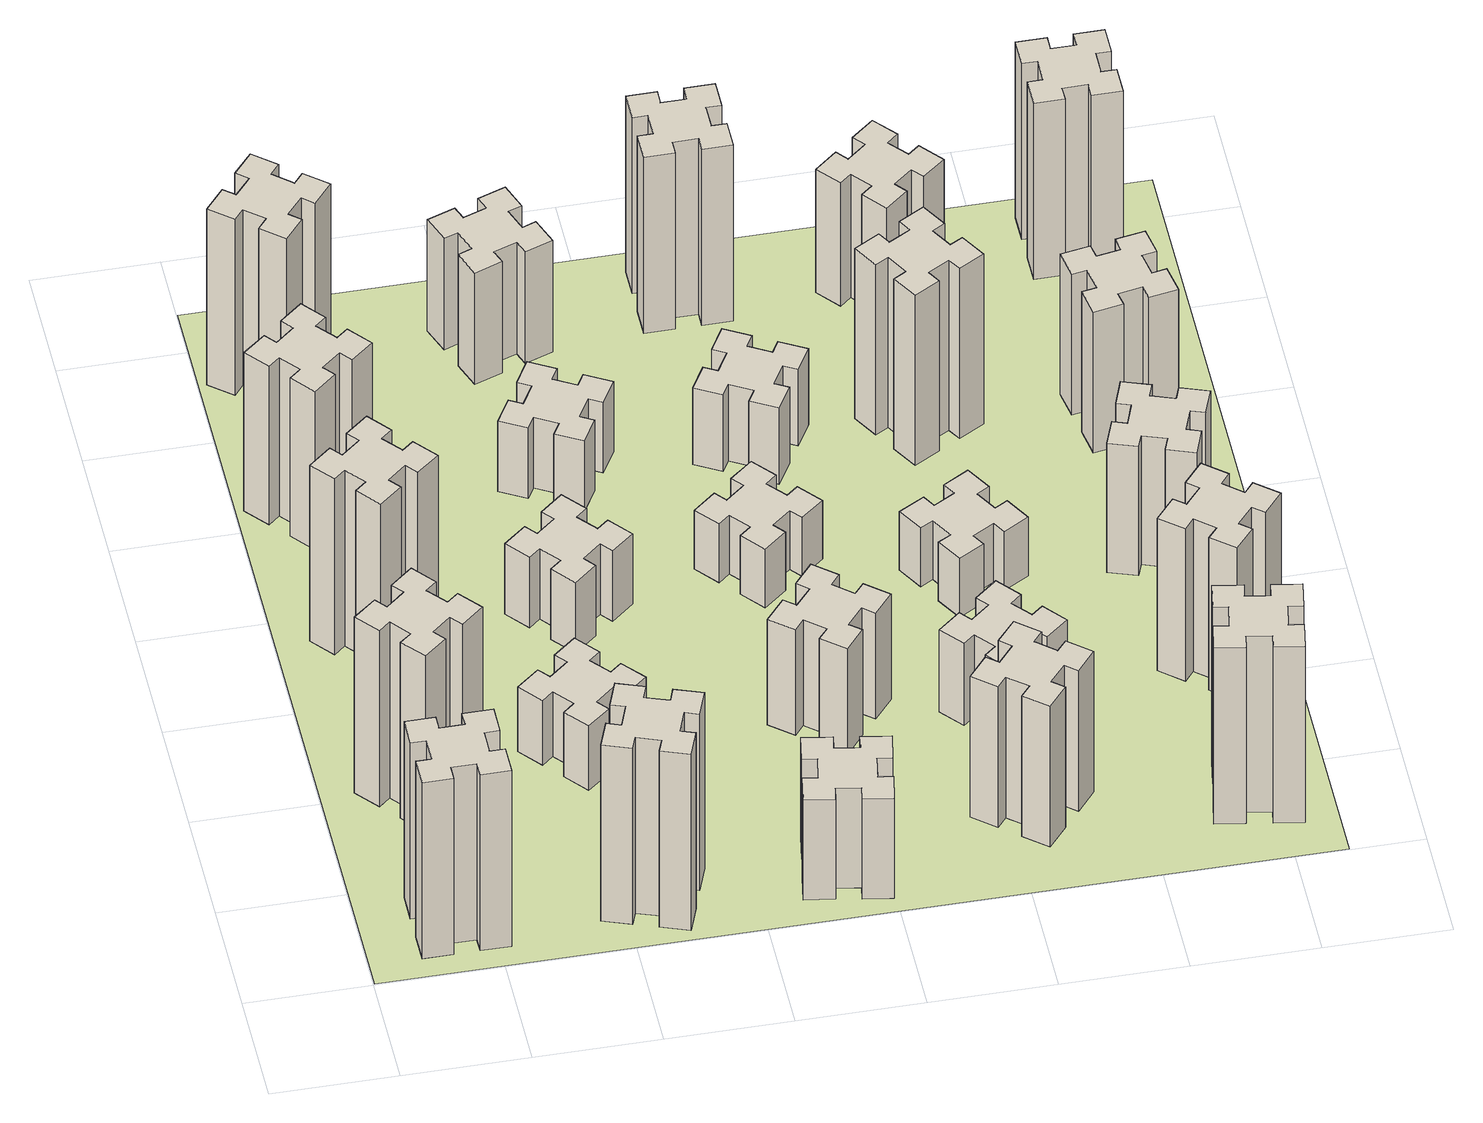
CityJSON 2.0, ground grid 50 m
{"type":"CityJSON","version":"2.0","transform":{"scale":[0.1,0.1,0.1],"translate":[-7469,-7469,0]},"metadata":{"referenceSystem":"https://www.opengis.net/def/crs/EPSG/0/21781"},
"CityObjects":{
"building1":{"type":"Building","attributes":{"class":"1000","function":"1000","usage":"1000","yearOfConstruction":2016,"roofType":"1000","measuredHeight":90,"storeysAboveGround":30,"storeysBelowGround":0},"geometry":[{"type":"Solid","lod":"1","boundaries":[[[[0,1,2,3,4,5,6,7,8,9,10,11,12,13,14,15,16,17,18,19]],[[17,16,20,21]],[[16,15,22,20]],[[15,14,23,22]],[[14,13,24,23]],[[13,12,25,24]],[[12,11,26,25]],[[11,10,27,26]],[[10,9,28,27]],[[9,8,29,28]],[[8,7,30,29]],[[7,6,31,30]],[[6,5,32,31]],[[5,4,33,32]],[[4,3,34,33]],[[3,2,35,34]],[[2,1,36,35]],[[1,0,37,36]],[[0,19,38,37]],[[19,18,39,38]],[[18,17,21,39]],[[24,25,26,27,28,29,30,31,32,33,34,35,36,37,38,39,21,20,22,23]]]]}]},
"building2":{"type":"Building","attributes":{"class":"1000","function":"1000","usage":"1000","yearOfConstruction":2016,"roofType":"1000","measuredHeight":90,"storeysAboveGround":30,"storeysBelowGround":0},"geometry":[{"type":"Solid","lod":"1","boundaries":[[[[40,41,42,43,44,45,46,47,48,49,50,51,52,53,54,55,56,57,58,59]],[[57,56,60,61]],[[56,55,62,60]],[[55,54,63,62]],[[54,53,64,63]],[[53,52,65,64]],[[52,51,66,65]],[[51,50,67,66]],[[50,49,68,67]],[[49,48,69,68]],[[48,47,70,69]],[[47,46,71,70]],[[46,45,72,71]],[[45,44,73,72]],[[44,43,74,73]],[[43,42,75,74]],[[42,41,76,75]],[[41,40,77,76]],[[40,59,78,77]],[[59,58,79,78]],[[58,57,61,79]],[[64,65,66,67,68,69,70,71,72,73,74,75,76,77,78,79,61,60,62,63]]]]}]},
"building3":{"type":"Building","attributes":{"class":"1000","function":"1000","usage":"1000","yearOfConstruction":2016,"roofType":"1000","measuredHeight":90,"storeysAboveGround":30,"storeysBelowGround":0},"geometry":[{"type":"Solid","lod":"1","boundaries":[[[[80,81,82,83,84,85,86,87,88,89,90,91,92,93,94,95,96,97,98,99]],[[97,96,100,101]],[[96,95,102,100]],[[95,94,103,102]],[[94,93,104,103]],[[93,92,105,104]],[[92,91,106,105]],[[91,90,107,106]],[[90,89,108,107]],[[89,88,109,108]],[[88,87,110,109]],[[87,86,111,110]],[[86,85,112,111]],[[85,84,113,112]],[[84,83,114,113]],[[83,82,115,114]],[[82,81,116,115]],[[81,80,117,116]],[[80,99,118,117]],[[99,98,119,118]],[[98,97,101,119]],[[104,105,106,107,108,109,110,111,112,113,114,115,116,117,118,119,101,100,102,103]]]]}]},
"building4":{"type":"Building","attributes":{"class":"1000","function":"1000","usage":"1000","yearOfConstruction":2016,"roofType":"1000","measuredHeight":81,"storeysAboveGround":30,"storeysBelowGround":0},"geometry":[{"type":"Solid","lod":"1","boundaries":[[[[120,121,122,123,124,125,126,127,128,129,130,131,132,133,134,135,136,137,138,139]],[[137,136,140,141]],[[136,135,142,140]],[[135,134,143,142]],[[134,133,144,143]],[[133,132,145,144]],[[132,131,146,145]],[[131,130,147,146]],[[130,129,148,147]],[[129,128,149,148]],[[128,127,150,149]],[[127,126,151,150]],[[126,125,152,151]],[[125,124,153,152]],[[124,123,154,153]],[[123,122,155,154]],[[122,121,156,155]],[[121,120,157,156]],[[120,139,158,157]],[[139,138,159,158]],[[138,137,141,159]],[[144,145,146,147,148,149,150,151,152,153,154,155,156,157,158,159,141,140,142,143]]]]}]},
"building5":{"type":"Building","attributes":{"class":"1000","function":"1000","usage":"1000","yearOfConstruction":2016,"roofType":"1000","measuredHeight":90,"storeysAboveGround":30,"storeysBelowGround":0},"geometry":[{"type":"Solid","lod":"1","boundaries":[[[[160,161,162,163,164,165,166,167,168,169,170,171,172,173,174,175,176,177,178,179]],[[177,176,180,181]],[[176,175,182,180]],[[175,174,183,182]],[[174,173,184,183]],[[173,172,185,184]],[[172,171,186,185]],[[171,170,187,186]],[[170,169,188,187]],[[169,168,189,188]],[[168,167,190,189]],[[167,166,191,190]],[[166,165,192,191]],[[165,164,193,192]],[[164,163,194,193]],[[163,162,195,194]],[[162,161,196,195]],[[161,160,197,196]],[[160,179,198,197]],[[179,178,199,198]],[[178,177,181,199]],[[184,185,186,187,188,189,190,191,192,193,194,195,196,197,198,199,181,180,182,183]]]]}]},
"building6":{"type":"Building","attributes":{"class":"1000","function":"1000","usage":"1000","yearOfConstruction":2016,"roofType":"1000","measuredHeight":90,"storeysAboveGround":30,"storeysBelowGround":0},"geometry":[{"type":"Solid","lod":"1","boundaries":[[[[200,201,202,203,204,205,206,207,208,209,210,211,212,213,214,215,216,217,218,219]],[[217,216,220,221]],[[216,215,222,220]],[[215,214,223,222]],[[214,213,224,223]],[[213,212,225,224]],[[212,211,226,225]],[[211,210,227,226]],[[210,209,228,227]],[[209,208,229,228]],[[208,207,230,229]],[[207,206,231,230]],[[206,205,232,231]],[[205,204,233,232]],[[204,203,234,233]],[[203,202,235,234]],[[202,201,236,235]],[[201,200,237,236]],[[200,219,238,237]],[[219,218,239,238]],[[218,217,221,239]],[[224,225,226,227,228,229,230,231,232,233,234,235,236,237,238,239,221,220,222,223]]]]}]},
"building7":{"type":"Building","attributes":{"class":"1000","function":"1000","usage":"1000","yearOfConstruction":2016,"roofType":"1000","measuredHeight":33,"storeysAboveGround":30,"storeysBelowGround":0},"geometry":[{"type":"Solid","lod":"1","boundaries":[[[[240,241,242,243,244,245,246,247,248,249,250,251,252,253,254,255,256,257,258,259]],[[257,256,260,261]],[[256,255,262,260]],[[255,254,263,262]],[[254,253,264,263]],[[253,252,265,264]],[[252,251,266,265]],[[251,250,267,266]],[[250,249,268,267]],[[249,248,269,268]],[[248,247,270,269]],[[247,246,271,270]],[[246,245,272,271]],[[245,244,273,272]],[[244,243,274,273]],[[243,242,275,274]],[[242,241,276,275]],[[241,240,277,276]],[[240,259,278,277]],[[259,258,279,278]],[[258,257,261,279]],[[264,265,266,267,268,269,270,271,272,273,274,275,276,277,278,279,261,260,262,263]]]]}]},
"building8":{"type":"Building","attributes":{"class":"1000","function":"1000","usage":"1000","yearOfConstruction":2016,"roofType":"1000","measuredHeight":36,"storeysAboveGround":30,"storeysBelowGround":0},"geometry":[{"type":"Solid","lod":"1","boundaries":[[[[280,281,282,283,284,285,286,287,288,289,290,291,292,293,294,295,296,297,298,299]],[[297,296,300,301]],[[296,295,302,300]],[[295,294,303,302]],[[294,293,304,303]],[[293,292,305,304]],[[292,291,306,305]],[[291,290,307,306]],[[290,289,308,307]],[[289,288,309,308]],[[288,287,310,309]],[[287,286,311,310]],[[286,285,312,311]],[[285,284,313,312]],[[284,283,314,313]],[[283,282,315,314]],[[282,281,316,315]],[[281,280,317,316]],[[280,299,318,317]],[[299,298,319,318]],[[298,297,301,319]],[[304,305,306,307,308,309,310,311,312,313,314,315,316,317,318,319,301,300,302,303]]]]}]},
"building9":{"type":"Building","attributes":{"class":"1000","function":"1000","usage":"1000","yearOfConstruction":2016,"roofType":"1000","measuredHeight":51,"storeysAboveGround":30,"storeysBelowGround":0},"geometry":[{"type":"Solid","lod":"1","boundaries":[[[[320,321,322,323,324,325,326,327,328,329,330,331,332,333,334,335,336,337,338,339]],[[337,336,340,341]],[[336,335,342,340]],[[335,334,343,342]],[[334,333,344,343]],[[333,332,345,344]],[[332,331,346,345]],[[331,330,347,346]],[[330,329,348,347]],[[329,328,349,348]],[[328,327,350,349]],[[327,326,351,350]],[[326,325,352,351]],[[325,324,353,352]],[[324,323,354,353]],[[323,322,355,354]],[[322,321,356,355]],[[321,320,357,356]],[[320,339,358,357]],[[339,338,359,358]],[[338,337,341,359]],[[344,345,346,347,348,349,350,351,352,353,354,355,356,357,358,359,341,340,342,343]]]]}]},
"building10":{"type":"Building","attributes":{"class":"1000","function":"1000","usage":"1000","yearOfConstruction":2016,"roofType":"1000","measuredHeight":36,"storeysAboveGround":30,"storeysBelowGround":0},"geometry":[{"type":"Solid","lod":"1","boundaries":[[[[360,361,362,363,364,365,366,367,368,369,370,371,372,373,374,375,376,377,378,379]],[[377,376,380,381]],[[376,375,382,380]],[[375,374,383,382]],[[374,373,384,383]],[[373,372,385,384]],[[372,371,386,385]],[[371,370,387,386]],[[370,369,388,387]],[[369,368,389,388]],[[368,367,390,389]],[[367,366,391,390]],[[366,365,392,391]],[[365,364,393,392]],[[364,363,394,393]],[[363,362,395,394]],[[362,361,396,395]],[[361,360,397,396]],[[360,379,398,397]],[[379,378,399,398]],[[378,377,381,399]],[[384,385,386,387,388,389,390,391,392,393,394,395,396,397,398,399,381,380,382,383]]]]}]},
"building11":{"type":"Building","attributes":{"class":"1000","function":"1000","usage":"1000","yearOfConstruction":2016,"roofType":"1000","measuredHeight":57,"storeysAboveGround":30,"storeysBelowGround":0},"geometry":[{"type":"Solid","lod":"1","boundaries":[[[[400,401,402,403,404,405,406,407,408,409,410,411,412,413,414,415,416,417,418,419]],[[417,416,420,421]],[[416,415,422,420]],[[415,414,423,422]],[[414,413,424,423]],[[413,412,425,424]],[[412,411,426,425]],[[411,410,427,426]],[[410,409,428,427]],[[409,408,429,428]],[[408,407,430,429]],[[407,406,431,430]],[[406,405,432,431]],[[405,404,433,432]],[[404,403,434,433]],[[403,402,435,434]],[[402,401,436,435]],[[401,400,437,436]],[[400,419,438,437]],[[419,418,439,438]],[[418,417,421,439]],[[424,425,426,427,428,429,430,431,432,433,434,435,436,437,438,439,421,420,422,423]]]]}]},
"building12":{"type":"Building","attributes":{"class":"1000","function":"1000","usage":"1000","yearOfConstruction":2016,"roofType":"1000","measuredHeight":54,"storeysAboveGround":30,"storeysBelowGround":0},"geometry":[{"type":"Solid","lod":"1","boundaries":[[[[440,441,442,443,444,445,446,447,448,449,450,451,452,453,454,455,456,457,458,459]],[[457,456,460,461]],[[456,455,462,460]],[[455,454,463,462]],[[454,453,464,463]],[[453,452,465,464]],[[452,451,466,465]],[[451,450,467,466]],[[450,449,468,467]],[[449,448,469,468]],[[448,447,470,469]],[[447,446,471,470]],[[446,445,472,471]],[[445,444,473,472]],[[444,443,474,473]],[[443,442,475,474]],[[442,441,476,475]],[[441,440,477,476]],[[440,459,478,477]],[[459,458,479,478]],[[458,457,461,479]],[[464,465,466,467,468,469,470,471,472,473,474,475,476,477,478,479,461,460,462,463]]]]}]},
"building13":{"type":"Building","attributes":{"class":"1000","function":"1000","usage":"1000","yearOfConstruction":2016,"roofType":"1000","measuredHeight":30,"storeysAboveGround":30,"storeysBelowGround":0},"geometry":[{"type":"Solid","lod":"1","boundaries":[[[[480,481,482,483,484,485,486,487,488,489,490,491,492,493,494,495,496,497,498,499]],[[497,496,500,501]],[[496,495,502,500]],[[495,494,503,502]],[[494,493,504,503]],[[493,492,505,504]],[[492,491,506,505]],[[491,490,507,506]],[[490,489,508,507]],[[489,488,509,508]],[[488,487,510,509]],[[487,486,511,510]],[[486,485,512,511]],[[485,484,513,512]],[[484,483,514,513]],[[483,482,515,514]],[[482,481,516,515]],[[481,480,517,516]],[[480,499,518,517]],[[499,498,519,518]],[[498,497,501,519]],[[504,505,506,507,508,509,510,511,512,513,514,515,516,517,518,519,501,500,502,503]]]]}]},
"building14":{"type":"Building","attributes":{"class":"1000","function":"1000","usage":"1000","yearOfConstruction":2016,"roofType":"1000","measuredHeight":39,"storeysAboveGround":30,"storeysBelowGround":0},"geometry":[{"type":"Solid","lod":"1","boundaries":[[[[520,521,522,523,524,525,526,527,528,529,530,531,532,533,534,535,536,537,538,539]],[[537,536,540,541]],[[536,535,542,540]],[[535,534,543,542]],[[534,533,544,543]],[[533,532,545,544]],[[532,531,546,545]],[[531,530,547,546]],[[530,529,548,547]],[[529,528,549,548]],[[528,527,550,549]],[[527,526,551,550]],[[526,525,552,551]],[[525,524,553,552]],[[524,523,554,553]],[[523,522,555,554]],[[522,521,556,555]],[[521,520,557,556]],[[520,539,558,557]],[[539,538,559,558]],[[538,537,541,559]],[[544,545,546,547,548,549,550,551,552,553,554,555,556,557,558,559,541,540,542,543]]]]}]},
"building15":{"type":"Building","attributes":{"class":"1000","function":"1000","usage":"1000","yearOfConstruction":2016,"roofType":"1000","measuredHeight":72,"storeysAboveGround":30,"storeysBelowGround":0},"geometry":[{"type":"Solid","lod":"1","boundaries":[[[[560,561,562,563,564,565,566,567,568,569,570,571,572,573,574,575,576,577,578,579]],[[577,576,580,581]],[[576,575,582,580]],[[575,574,583,582]],[[574,573,584,583]],[[573,572,585,584]],[[572,571,586,585]],[[571,570,587,586]],[[570,569,588,587]],[[569,568,589,588]],[[568,567,590,589]],[[567,566,591,590]],[[566,565,592,591]],[[565,564,593,592]],[[564,563,594,593]],[[563,562,595,594]],[[562,561,596,595]],[[561,560,597,596]],[[560,579,598,597]],[[579,578,599,598]],[[578,577,581,599]],[[584,585,586,587,588,589,590,591,592,593,594,595,596,597,598,599,581,580,582,583]]]]}]},
"building16":{"type":"Building","attributes":{"class":"1000","function":"1000","usage":"1000","yearOfConstruction":2016,"roofType":"1000","measuredHeight":90,"storeysAboveGround":30,"storeysBelowGround":0},"geometry":[{"type":"Solid","lod":"1","boundaries":[[[[600,601,602,603,604,605,606,607,608,609,610,611,612,613,614,615,616,617,618,619]],[[617,616,620,621]],[[616,615,622,620]],[[615,614,623,622]],[[614,613,624,623]],[[613,612,625,624]],[[612,611,626,625]],[[611,610,627,626]],[[610,609,628,627]],[[609,608,629,628]],[[608,607,630,629]],[[607,606,631,630]],[[606,605,632,631]],[[605,604,633,632]],[[604,603,634,633]],[[603,602,635,634]],[[602,601,636,635]],[[601,600,637,636]],[[600,619,638,637]],[[619,618,639,638]],[[618,617,621,639]],[[624,625,626,627,628,629,630,631,632,633,634,635,636,637,638,639,621,620,622,623]]]]}]},
"building17":{"type":"Building","attributes":{"class":"1000","function":"1000","usage":"1000","yearOfConstruction":2016,"roofType":"1000","measuredHeight":42,"storeysAboveGround":30,"storeysBelowGround":0},"geometry":[{"type":"Solid","lod":"1","boundaries":[[[[640,641,642,643,644,645,646,647,648,649,650,651,652,653,654,655,656,657,658,659]],[[657,656,660,661]],[[656,655,662,660]],[[655,654,663,662]],[[654,653,664,663]],[[653,652,665,664]],[[652,651,666,665]],[[651,650,667,666]],[[650,649,668,667]],[[649,648,669,668]],[[648,647,670,669]],[[647,646,671,670]],[[646,645,672,671]],[[645,644,673,672]],[[644,643,674,673]],[[643,642,675,674]],[[642,641,676,675]],[[641,640,677,676]],[[640,659,678,677]],[[659,658,679,678]],[[658,657,661,679]],[[664,665,666,667,668,669,670,671,672,673,674,675,676,677,678,679,661,660,662,663]]]]}]},
"building18":{"type":"Building","attributes":{"class":"1000","function":"1000","usage":"1000","yearOfConstruction":2016,"roofType":"1000","measuredHeight":30,"storeysAboveGround":30,"storeysBelowGround":0},"geometry":[{"type":"Solid","lod":"1","boundaries":[[[[680,681,682,683,684,685,686,687,688,689,690,691,692,693,694,695,696,697,698,699]],[[697,696,700,701]],[[696,695,702,700]],[[695,694,703,702]],[[694,693,704,703]],[[693,692,705,704]],[[692,691,706,705]],[[691,690,707,706]],[[690,689,708,707]],[[689,688,709,708]],[[688,687,710,709]],[[687,686,711,710]],[[686,685,712,711]],[[685,684,713,712]],[[684,683,714,713]],[[683,682,715,714]],[[682,681,716,715]],[[681,680,717,716]],[[680,699,718,717]],[[699,698,719,718]],[[698,697,701,719]],[[704,705,706,707,708,709,710,711,712,713,714,715,716,717,718,719,701,700,702,703]]]]}]},
"building19":{"type":"Building","attributes":{"class":"1000","function":"1000","usage":"1000","yearOfConstruction":2016,"roofType":"1000","measuredHeight":87,"storeysAboveGround":30,"storeysBelowGround":0},"geometry":[{"type":"Solid","lod":"1","boundaries":[[[[720,721,722,723,724,725,726,727,728,729,730,731,732,733,734,735,736,737,738,739]],[[737,736,740,741]],[[736,735,742,740]],[[735,734,743,742]],[[734,733,744,743]],[[733,732,745,744]],[[732,731,746,745]],[[731,730,747,746]],[[730,729,748,747]],[[729,728,749,748]],[[728,727,750,749]],[[727,726,751,750]],[[726,725,752,751]],[[725,724,753,752]],[[724,723,754,753]],[[723,722,755,754]],[[722,721,756,755]],[[721,720,757,756]],[[720,739,758,757]],[[739,738,759,758]],[[738,737,741,759]],[[744,745,746,747,748,749,750,751,752,753,754,755,756,757,758,759,741,740,742,743]]]]}]},
"building20":{"type":"Building","attributes":{"class":"1000","function":"1000","usage":"1000","yearOfConstruction":2016,"roofType":"1000","measuredHeight":90,"storeysAboveGround":30,"storeysBelowGround":0},"geometry":[{"type":"Solid","lod":"1","boundaries":[[[[760,761,762,763,764,765,766,767,768,769,770,771,772,773,774,775,776,777,778,779]],[[777,776,780,781]],[[776,775,782,780]],[[775,774,783,782]],[[774,773,784,783]],[[773,772,785,784]],[[772,771,786,785]],[[771,770,787,786]],[[770,769,788,787]],[[769,768,789,788]],[[768,767,790,789]],[[767,766,791,790]],[[766,765,792,791]],[[765,764,793,792]],[[764,763,794,793]],[[763,762,795,794]],[[762,761,796,795]],[[761,760,797,796]],[[760,779,798,797]],[[779,778,799,798]],[[778,777,781,799]],[[784,785,786,787,788,789,790,791,792,793,794,795,796,797,798,799,781,780,782,783]]]]}]},
"building21":{"type":"Building","attributes":{"class":"1000","function":"1000","usage":"1000","yearOfConstruction":2016,"roofType":"1000","measuredHeight":63,"storeysAboveGround":30,"storeysBelowGround":0},"geometry":[{"type":"Solid","lod":"1","boundaries":[[[[800,801,802,803,804,805,806,807,808,809,810,811,812,813,814,815,816,817,818,819]],[[817,816,820,821]],[[816,815,822,820]],[[815,814,823,822]],[[814,813,824,823]],[[813,812,825,824]],[[812,811,826,825]],[[811,810,827,826]],[[810,809,828,827]],[[809,808,829,828]],[[808,807,830,829]],[[807,806,831,830]],[[806,805,832,831]],[[805,804,833,832]],[[804,803,834,833]],[[803,802,835,834]],[[802,801,836,835]],[[801,800,837,836]],[[800,819,838,837]],[[819,818,839,838]],[[818,817,821,839]],[[824,825,826,827,828,829,830,831,832,833,834,835,836,837,838,839,821,820,822,823]]]]}]},
"building22":{"type":"Building","attributes":{"class":"1000","function":"1000","usage":"1000","yearOfConstruction":2016,"roofType":"1000","measuredHeight":78,"storeysAboveGround":30,"storeysBelowGround":0},"geometry":[{"type":"Solid","lod":"1","boundaries":[[[[840,841,842,843,844,845,846,847,848,849,850,851,852,853,854,855,856,857,858,859]],[[857,856,860,861]],[[856,855,862,860]],[[855,854,863,862]],[[854,853,864,863]],[[853,852,865,864]],[[852,851,866,865]],[[851,850,867,866]],[[850,849,868,867]],[[849,848,869,868]],[[848,847,870,869]],[[847,846,871,870]],[[846,845,872,871]],[[845,844,873,872]],[[844,843,874,873]],[[843,842,875,874]],[[842,841,876,875]],[[841,840,877,876]],[[840,859,878,877]],[[859,858,879,878]],[[858,857,861,879]],[[864,865,866,867,868,869,870,871,872,873,874,875,876,877,878,879,861,860,862,863]]]]}]},
"building23":{"type":"Building","attributes":{"class":"1000","function":"1000","usage":"1000","yearOfConstruction":2016,"roofType":"1000","measuredHeight":66,"storeysAboveGround":30,"storeysBelowGround":0},"geometry":[{"type":"Solid","lod":"1","boundaries":[[[[880,881,882,883,884,885,886,887,888,889,890,891,892,893,894,895,896,897,898,899]],[[897,896,900,901]],[[896,895,902,900]],[[895,894,903,902]],[[894,893,904,903]],[[893,892,905,904]],[[892,891,906,905]],[[891,890,907,906]],[[890,889,908,907]],[[889,888,909,908]],[[888,887,910,909]],[[887,886,911,910]],[[886,885,912,911]],[[885,884,913,912]],[[884,883,914,913]],[[883,882,915,914]],[[882,881,916,915]],[[881,880,917,916]],[[880,899,918,917]],[[899,898,919,918]],[[898,897,901,919]],[[904,905,906,907,908,909,910,911,912,913,914,915,916,917,918,919,901,900,902,903]]]]}]},
"building24":{"type":"Building","attributes":{"class":"1000","function":"1000","usage":"1000","yearOfConstruction":2016,"roofType":"1000","measuredHeight":72,"storeysAboveGround":30,"storeysBelowGround":0},"geometry":[{"type":"Solid","lod":"1","boundaries":[[[[920,921,922,923,924,925,926,927,928,929,930,931,932,933,934,935,936,937,938,939]],[[937,936,940,941]],[[936,935,942,940]],[[935,934,943,942]],[[934,933,944,943]],[[933,932,945,944]],[[932,931,946,945]],[[931,930,947,946]],[[930,929,948,947]],[[929,928,949,948]],[[928,927,950,949]],[[927,926,951,950]],[[926,925,952,951]],[[925,924,953,952]],[[924,923,954,953]],[[923,922,955,954]],[[922,921,956,955]],[[921,920,957,956]],[[920,939,958,957]],[[939,938,959,958]],[[938,937,941,959]],[[944,945,946,947,948,949,950,951,952,953,954,955,956,957,958,959,941,940,942,943]]]]}]},
"building25":{"type":"Building","attributes":{"class":"1000","function":"1000","usage":"1000","yearOfConstruction":2016,"roofType":"1000","measuredHeight":90,"storeysAboveGround":30,"storeysBelowGround":0},"geometry":[{"type":"Solid","lod":"1","boundaries":[[[[960,961,962,963,964,965,966,967,968,969,970,971,972,973,974,975,976,977,978,979]],[[977,976,980,981]],[[976,975,982,980]],[[975,974,983,982]],[[974,973,984,983]],[[973,972,985,984]],[[972,971,986,985]],[[971,970,987,986]],[[970,969,988,987]],[[969,968,989,988]],[[968,967,990,989]],[[967,966,991,990]],[[966,965,992,991]],[[965,964,993,992]],[[964,963,994,993]],[[963,962,995,994]],[[962,961,996,995]],[[961,960,997,996]],[[960,979,998,997]],[[979,978,999,998]],[[978,977,981,999]],[[984,985,986,987,988,989,990,991,992,993,994,995,996,997,998,999,981,980,982,983]]]]}]},
"landuse1":{"type":"LandUse","attributes":{"name":"plot1","function":"1010"},"geometry":[{"type":"MultiSurface","lod":"1","boundaries":[[[1000,1001,1002,1003]]]}]}
},
"vertices":[
[265,325,0],[265,225,0],[205,225,0],[205,105,0],[325,105,0],[325,165,0],[425,165,0],[425,105,0],[545,105,0],[545,225,0],[485,225,0],[485,325,0],[545,325,0],[545,445,0],[425,445,0],[425,385,0],[325,385,0],[325,445,0],[205,445,0],[205,325,0],[325,385,900],[325,445,900],[425,385,900],[425,445,900],[545,445,900],[545,325,900],[485,325,900],[485,225,900],[545,225,900],[545,105,900],[425,105,900],[425,165,900],[325,165,900],[325,105,900],[205,105,900],[205,225,900],[265,225,900],[265,325,900],[205,325,900],[205,445,900],
[492,1048,0],[427,1124,0],[473,1163,0],[396,1255,0],[304,1178,0],[343,1132,0],[266,1067,0],[228,1113,0],[136,1036,0],[213,944,0],[259,983,0],[323,906,0],[277,868,0],[354,776,0],[446,853,0],[408,899,0],[484,963,0],[523,917,0],[615,994,0],[538,1086,0],[484,963,900],[523,917,900],[408,899,900],[446,853,900],[354,776,900],[277,868,900],[323,906,900],[259,983,900],[213,944,900],[136,1036,900],[228,1113,900],[266,1067,900],[343,1132,900],[304,1178,900],[396,1255,900],[473,1163,900],[427,1124,900],[492,1048,900],[538,1086,900],[615,994,900],
[492,1888,0],[427,1964,0],[473,2003,0],[396,2095,0],[304,2018,0],[343,1972,0],[266,1907,0],[228,1953,0],[136,1876,0],[213,1784,0],[259,1823,0],[323,1746,0],[277,1708,0],[354,1616,0],[446,1693,0],[408,1739,0],[484,1803,0],[523,1757,0],[615,1834,0],[538,1926,0],[484,1803,900],[523,1757,900],[408,1739,900],[446,1693,900],[354,1616,900],[277,1708,900],[323,1746,900],[259,1823,900],[213,1784,900],[136,1876,900],[228,1953,900],[266,1907,900],[343,1972,900],[304,2018,900],[396,2095,900],[473,2003,900],[427,1964,900],[492,1888,900],[538,1926,900],[615,1834,900],
[243,2712,0],[166,2647,0],[128,2693,0],[36,2616,0],[113,2524,0],[159,2563,0],[223,2486,0],[177,2448,0],[254,2356,0],[346,2433,0],[308,2479,0],[384,2543,0],[423,2497,0],[515,2574,0],[438,2666,0],[392,2628,0],[327,2704,0],[373,2743,0],[296,2835,0],[204,2758,0],[327,2704,810],[373,2743,810],[392,2628,810],[438,2666,810],[515,2574,810],[423,2497,810],[384,2543,810],[308,2479,810],[346,2433,810],[254,2356,810],[177,2448,810],[223,2486,810],[159,2563,810],[113,2524,810],[36,2616,810],[128,2693,810],[166,2647,810],[243,2712,810],[204,2758,810],[296,2835,810],
[1029,360,0],[995,266,0],[939,287,0],[897,174,0],[1010,133,0],[1031,189,0],[1125,155,0],[1104,99,0],[1217,57,0],[1258,170,0],[1202,191,0],[1236,285,0],[1292,264,0],[1333,377,0],[1220,418,0],[1200,362,0],[1106,396,0],[1127,452,0],[1014,493,0],[973,380,0],[1106,396,900],[1127,452,900],[1200,362,900],[1220,418,900],[1333,377,900],[1292,264,900],[1236,285,900],[1202,191,900],[1258,170,900],[1217,57,900],[1104,99,900],[1125,155,900],[1031,189,900],[1010,133,900],[897,174,900],[939,287,900],[995,266,900],[1029,360,900],[973,380,900],[1014,493,900],
[384,3387,0],[308,3452,0],[346,3498,0],[254,3575,0],[177,3483,0],[223,3444,0],[159,3368,0],[113,3406,0],[36,3314,0],[128,3237,0],[166,3283,0],[243,3219,0],[204,3173,0],[296,3096,0],[373,3188,0],[327,3226,0],[392,3303,0],[438,3264,0],[515,3356,0],[423,3433,0],[392,3303,900],[438,3264,900],[327,3226,900],[373,3188,900],[296,3096,900],[204,3173,900],[243,3219,900],[166,3283,900],[128,3237,900],[36,3314,900],[113,3406,900],[159,3368,900],[223,3444,900],[177,3483,900],[254,3575,900],[346,3498,900],[308,3452,900],[384,3387,900],[423,3433,900],[515,3356,900],
[983,1232,0],[906,1167,0],[868,1213,0],[776,1136,0],[853,1044,0],[899,1083,0],[963,1006,0],[917,968,0],[994,876,0],[1086,953,0],[1048,999,0],[1124,1063,0],[1163,1017,0],[1255,1094,0],[1178,1186,0],[1132,1148,0],[1067,1224,0],[1113,1263,0],[1036,1355,0],[944,1278,0],[1067,1224,330],[1113,1263,330],[1132,1148,330],[1178,1186,330],[1255,1094,330],[1163,1017,330],[1124,1063,330],[1048,999,330],[1086,953,330],[994,876,330],[917,968,330],[963,1006,330],[899,1083,330],[853,1044,330],[776,1136,330],[868,1213,330],[906,1167,330],[983,1232,330],[944,1278,330],[1036,1355,330],
[1083,1972,0],[1006,1907,0],[968,1953,0],[876,1876,0],[953,1784,0],[999,1823,0],[1063,1746,0],[1017,1708,0],[1094,1616,0],[1186,1693,0],[1148,1739,0],[1224,1803,0],[1263,1757,0],[1355,1834,0],[1278,1926,0],[1232,1888,0],[1167,1964,0],[1213,2003,0],[1136,2095,0],[1044,2018,0],[1167,1964,360],[1213,2003,360],[1232,1888,360],[1278,1926,360],[1355,1834,360],[1263,1757,360],[1224,1803,360],[1148,1739,360],[1186,1693,360],[1094,1616,360],[1017,1708,360],[1063,1746,360],[999,1823,360],[953,1784,360],[876,1876,360],[968,1953,360],[1006,1907,360],[1083,1972,360],[1044,2018,360],[1136,2095,360],
[1756,344,0],[1738,245,0],[1679,256,0],[1658,137,0],[1777,117,0],[1787,176,0],[1885,158,0],[1875,99,0],[1993,78,0],[2014,197,0],[1955,207,0],[1972,305,0],[2031,295,0],[2052,413,0],[1934,434,0],[1924,375,0],[1825,392,0],[1836,451,0],[1717,472,0],[1697,354,0],[1825,392,510],[1836,451,510],[1924,375,510],[1934,434,510],[2052,413,510],[2031,295,510],[1972,305,510],[1955,207,510],[2014,197,510],[1993,78,510],[1875,99,510],[1885,158,510],[1787,176,510],[1777,117,510],[1658,137,510],[1679,256,510],[1738,245,510],[1756,344,510],[1697,354,510],[1717,472,510],
[1314,2666,0],[1227,2716,0],[1257,2768,0],[1153,2828,0],[1093,2724,0],[1145,2694,0],[1095,2607,0],[1043,2637,0],[983,2533,0],[1087,2473,0],[1117,2525,0],[1204,2475,0],[1174,2423,0],[1278,2363,0],[1338,2467,0],[1286,2497,0],[1336,2584,0],[1388,2554,0],[1448,2658,0],[1344,2718,0],[1336,2584,360],[1388,2554,360],[1286,2497,360],[1338,2467,360],[1278,2363,360],[1174,2423,360],[1204,2475,360],[1117,2525,360],[1087,2473,360],[983,2533,360],[1043,2637,360],[1095,2607,360],[1145,2694,360],[1093,2724,360],[1153,2828,360],[1257,2768,360],[1227,2716,360],[1314,2666,360],[1344,2718,360],[1448,2658,360],
[1125,3456,0],[1031,3422,0],[1010,3478,0],[897,3437,0],[939,3324,0],[995,3345,0],[1029,3251,0],[973,3230,0],[1014,3117,0],[1127,3159,0],[1106,3215,0],[1200,3249,0],[1220,3193,0],[1333,3234,0],[1292,3347,0],[1236,3326,0],[1202,3420,0],[1258,3440,0],[1217,3553,0],[1104,3512,0],[1202,3420,570],[1258,3440,570],[1236,3326,570],[1292,3347,570],[1333,3234,570],[1220,3193,570],[1200,3249,570],[1106,3215,570],[1127,3159,570],[1014,3117,570],[973,3230,570],[1029,3251,570],[995,3345,570],[939,3324,570],[897,3437,570],[1010,3478,570],[1031,3422,570],[1125,3456,570],[1104,3512,570],[1217,3553,570],
[1846,1063,0],[1923,999,0],[1884,953,0],[1976,876,0],[2053,968,0],[2007,1006,0],[2072,1083,0],[2118,1044,0],[2195,1136,0],[2103,1213,0],[2064,1167,0],[1988,1232,0],[2026,1278,0],[1934,1355,0],[1857,1263,0],[1903,1224,0],[1839,1148,0],[1793,1186,0],[1716,1094,0],[1808,1017,0],[1839,1148,540],[1793,1186,540],[1903,1224,540],[1857,1263,540],[1934,1355,540],[2026,1278,540],[1988,1232,540],[2064,1167,540],[2103,1213,540],[2195,1136,540],[2118,1044,540],[2072,1083,540],[2007,1006,540],[2053,968,540],[1976,876,540],[1884,953,540],[1923,999,540],[1846,1063,540],[1808,1017,540],[1716,1094,540],
[1972,1988,0],[1907,2064,0],[1953,2103,0],[1876,2195,0],[1784,2118,0],[1823,2072,0],[1746,2007,0],[1708,2053,0],[1616,1976,0],[1693,1884,0],[1739,1923,0],[1803,1846,0],[1757,1808,0],[1834,1716,0],[1926,1793,0],[1888,1839,0],[1964,1903,0],[2003,1857,0],[2095,1934,0],[2018,2026,0],[1964,1903,300],[2003,1857,300],[1888,1839,300],[1926,1793,300],[1834,1716,300],[1757,1808,300],[1803,1846,300],[1739,1923,300],[1693,1884,300],[1616,1976,300],[1708,2053,300],[1746,2007,300],[1823,2072,300],[1784,2118,300],[1876,2195,300],[1953,2103,300],[1907,2064,300],[1972,1988,300],[2018,2026,300],[2095,1934,300],
[2026,2497,0],[2076,2584,0],[2128,2554,0],[2188,2658,0],[2084,2718,0],[2054,2666,0],[1967,2716,0],[1997,2768,0],[1893,2828,0],[1833,2724,0],[1885,2694,0],[1835,2607,0],[1783,2637,0],[1723,2533,0],[1827,2473,0],[1857,2525,0],[1944,2475,0],[1914,2423,0],[2018,2363,0],[2078,2467,0],[1944,2475,390],[1914,2423,390],[1857,2525,390],[1827,2473,390],[1723,2533,390],[1783,2637,390],[1835,2607,390],[1885,2694,390],[1833,2724,390],[1893,2828,390],[1997,2768,390],[1967,2716,390],[2054,2666,390],[2084,2718,390],[2188,2658,390],[2128,2554,390],[2076,2584,390],[2026,2497,390],[2078,2467,390],[2018,2363,390],
[2486,423,0],[2563,359,0],[2524,313,0],[2616,236,0],[2693,328,0],[2647,366,0],[2712,443,0],[2758,404,0],[2835,496,0],[2743,573,0],[2704,527,0],[2628,592,0],[2666,638,0],[2574,715,0],[2497,623,0],[2543,584,0],[2479,508,0],[2433,546,0],[2356,454,0],[2448,377,0],[2479,508,720],[2433,546,720],[2543,584,720],[2497,623,720],[2574,715,720],[2666,638,720],[2628,592,720],[2704,527,720],[2743,573,720],[2835,496,720],[2758,404,720],[2712,443,720],[2647,366,720],[2693,328,720],[2616,236,720],[2524,313,720],[2563,359,720],[2486,423,720],[2448,377,720],[2356,454,720],
[1965,3385,0],[1965,3485,0],[2025,3485,0],[2025,3605,0],[1905,3605,0],[1905,3545,0],[1805,3545,0],[1805,3605,0],[1685,3605,0],[1685,3485,0],[1745,3485,0],[1745,3385,0],[1685,3385,0],[1685,3265,0],[1805,3265,0],[1805,3325,0],[1905,3325,0],[1905,3265,0],[2025,3265,0],[2025,3385,0],[1905,3325,900],[1905,3265,900],[1805,3325,900],[1805,3265,900],[1685,3265,900],[1685,3385,900],[1745,3385,900],[1745,3485,900],[1685,3485,900],[1685,3605,900],[1805,3605,900],[1805,3545,900],[1905,3545,900],[1905,3605,900],[2025,3605,900],[2025,3485,900],[1965,3485,900],[1965,3385,900],[2025,3385,900],[2025,3265,900],
[2628,899,0],[2704,963,0],[2743,917,0],[2835,994,0],[2758,1086,0],[2712,1048,0],[2647,1124,0],[2693,1163,0],[2616,1255,0],[2524,1178,0],[2563,1132,0],[2486,1067,0],[2448,1113,0],[2356,1036,0],[2433,944,0],[2479,983,0],[2543,906,0],[2497,868,0],[2574,776,0],[2666,853,0],[2543,906,420],[2497,868,420],[2479,983,420],[2433,944,420],[2356,1036,420],[2448,1113,420],[2486,1067,420],[2563,1132,420],[2524,1178,420],[2616,1255,420],[2693,1163,420],[2647,1124,420],[2712,1048,420],[2758,1086,420],[2835,994,420],[2743,917,420],[2704,963,420],[2628,899,420],[2666,853,420],[2574,776,420],
[2475,1744,0],[2525,1657,0],[2473,1627,0],[2533,1523,0],[2637,1583,0],[2607,1635,0],[2694,1685,0],[2724,1633,0],[2828,1693,0],[2768,1797,0],[2716,1767,0],[2666,1854,0],[2718,1884,0],[2658,1988,0],[2554,1928,0],[2584,1876,0],[2497,1826,0],[2467,1878,0],[2363,1818,0],[2423,1714,0],[2497,1826,300],[2467,1878,300],[2584,1876,300],[2554,1928,300],[2658,1988,300],[2718,1884,300],[2666,1854,300],[2716,1767,300],[2768,1797,300],[2828,1693,300],[2724,1633,300],[2694,1685,300],[2607,1635,300],[2637,1583,300],[2533,1523,300],[2473,1627,300],[2525,1657,300],[2475,1744,300],[2423,1714,300],[2363,1818,300],
[2607,2475,0],[2694,2525,0],[2724,2473,0],[2828,2533,0],[2768,2637,0],[2716,2607,0],[2666,2694,0],[2718,2724,0],[2658,2828,0],[2554,2768,0],[2584,2716,0],[2497,2666,0],[2467,2718,0],[2363,2658,0],[2423,2554,0],[2475,2584,0],[2525,2497,0],[2473,2467,0],[2533,2363,0],[2637,2423,0],[2525,2497,870],[2473,2467,870],[2475,2584,870],[2423,2554,870],[2363,2658,870],[2467,2718,870],[2497,2666,870],[2584,2716,870],[2554,2768,870],[2658,2828,870],[2718,2724,870],[2666,2694,870],[2716,2607,870],[2768,2637,870],[2828,2533,870],[2724,2473,870],[2694,2525,870],[2607,2475,870],[2637,2423,870],[2533,2363,870],
[3504,475,0],[3405,492,0],[3416,551,0],[3297,572,0],[3277,454,0],[3336,444,0],[3318,345,0],[3259,356,0],[3238,237,0],[3357,217,0],[3367,276,0],[3465,258,0],[3455,199,0],[3573,178,0],[3594,297,0],[3535,307,0],[3552,405,0],[3611,395,0],[3632,513,0],[3514,534,0],[3552,405,900],[3611,395,900],[3535,307,900],[3594,297,900],[3573,178,900],[3455,199,900],[3465,258,900],[3367,276,900],[3357,217,900],[3238,237,900],[3259,356,900],[3318,345,900],[3336,444,900],[3277,454,900],[3297,572,900],[3416,551,900],[3405,492,900],[3504,475,900],[3514,534,900],[3632,513,900],
[2712,3368,0],[2647,3444,0],[2693,3483,0],[2616,3575,0],[2524,3498,0],[2563,3452,0],[2486,3387,0],[2448,3433,0],[2356,3356,0],[2433,3264,0],[2479,3303,0],[2543,3226,0],[2497,3188,0],[2574,3096,0],[2666,3173,0],[2628,3219,0],[2704,3283,0],[2743,3237,0],[2835,3314,0],[2758,3406,0],[2704,3283,630],[2743,3237,630],[2628,3219,630],[2666,3173,630],[2574,3096,630],[2497,3188,630],[2543,3226,630],[2479,3303,630],[2433,3264,630],[2356,3356,630],[2448,3433,630],[2486,3387,630],[2563,3452,630],[2524,3498,630],[2616,3575,630],[2693,3483,630],[2647,3444,630],[2712,3368,630],[2758,3406,630],[2835,3314,630],
[3544,1167,0],[3468,1232,0],[3506,1278,0],[3414,1355,0],[3337,1263,0],[3383,1224,0],[3319,1148,0],[3273,1186,0],[3196,1094,0],[3288,1017,0],[3326,1063,0],[3403,999,0],[3364,953,0],[3456,876,0],[3533,968,0],[3487,1006,0],[3552,1083,0],[3598,1044,0],[3675,1136,0],[3583,1213,0],[3552,1083,780],[3598,1044,780],[3487,1006,780],[3533,968,780],[3456,876,780],[3364,953,780],[3403,999,780],[3326,1063,780],[3288,1017,780],[3196,1094,780],[3273,1186,780],[3319,1148,780],[3383,1224,780],[3337,1263,780],[3414,1355,780],[3506,1278,780],[3468,1232,780],[3544,1167,780],[3583,1213,780],[3675,1136,780],
[3420,1842,0],[3326,1876,0],[3347,1932,0],[3234,1973,0],[3193,1860,0],[3249,1840,0],[3215,1746,0],[3159,1767,0],[3117,1654,0],[3230,1613,0],[3251,1669,0],[3345,1635,0],[3324,1579,0],[3437,1537,0],[3478,1650,0],[3422,1671,0],[3456,1765,0],[3512,1744,0],[3553,1857,0],[3440,1898,0],[3456,1765,660],[3512,1744,660],[3422,1671,660],[3478,1650,660],[3437,1537,660],[3324,1579,660],[3345,1635,660],[3251,1669,660],[3230,1613,660],[3117,1654,660],[3159,1767,660],[3215,1746,660],[3249,1840,660],[3193,1860,660],[3234,1973,660],[3347,1932,660],[3326,1876,660],[3420,1842,660],[3440,1898,660],[3553,1857,660],
[3365,2612,0],[3267,2595,0],[3257,2654,0],[3138,2633,0],[3159,2515,0],[3218,2525,0],[3236,2427,0],[3177,2417,0],[3197,2298,0],[3316,2319,0],[3305,2378,0],[3404,2396,0],[3414,2337,0],[3532,2357,0],[3511,2476,0],[3452,2465,0],[3435,2564,0],[3494,2574,0],[3473,2692,0],[3355,2671,0],[3435,2564,720],[3494,2574,720],[3452,2465,720],[3511,2476,720],[3532,2357,720],[3414,2337,720],[3404,2396,720],[3305,2378,720],[3316,2319,720],[3197,2298,720],[3177,2417,720],[3236,2427,720],[3218,2525,720],[3159,2515,720],[3138,2633,720],[3257,2654,720],[3267,2595,720],[3365,2612,720],[3355,2671,720],[3473,2692,720],
[3285,3325,0],[3385,3325,0],[3385,3265,0],[3505,3265,0],[3505,3385,0],[3445,3385,0],[3445,3485,0],[3505,3485,0],[3505,3605,0],[3385,3605,0],[3385,3545,0],[3285,3545,0],[3285,3605,0],[3165,3605,0],[3165,3485,0],[3225,3485,0],[3225,3385,0],[3165,3385,0],[3165,3265,0],[3285,3265,0],[3225,3385,900],[3165,3385,900],[3225,3485,900],[3165,3485,900],[3165,3605,900],[3285,3605,900],[3285,3545,900],[3385,3545,900],[3385,3605,900],[3505,3605,900],[3505,3485,900],[3445,3485,900],[3445,3385,900],[3505,3385,900],[3505,3265,900],[3385,3265,900],[3385,3325,900],[3285,3325,900],[3285,3265,900],[3165,3265,900],
[5,3705,0],[3705,3705,0],[3705,5,0],[5,5,0]
]}
